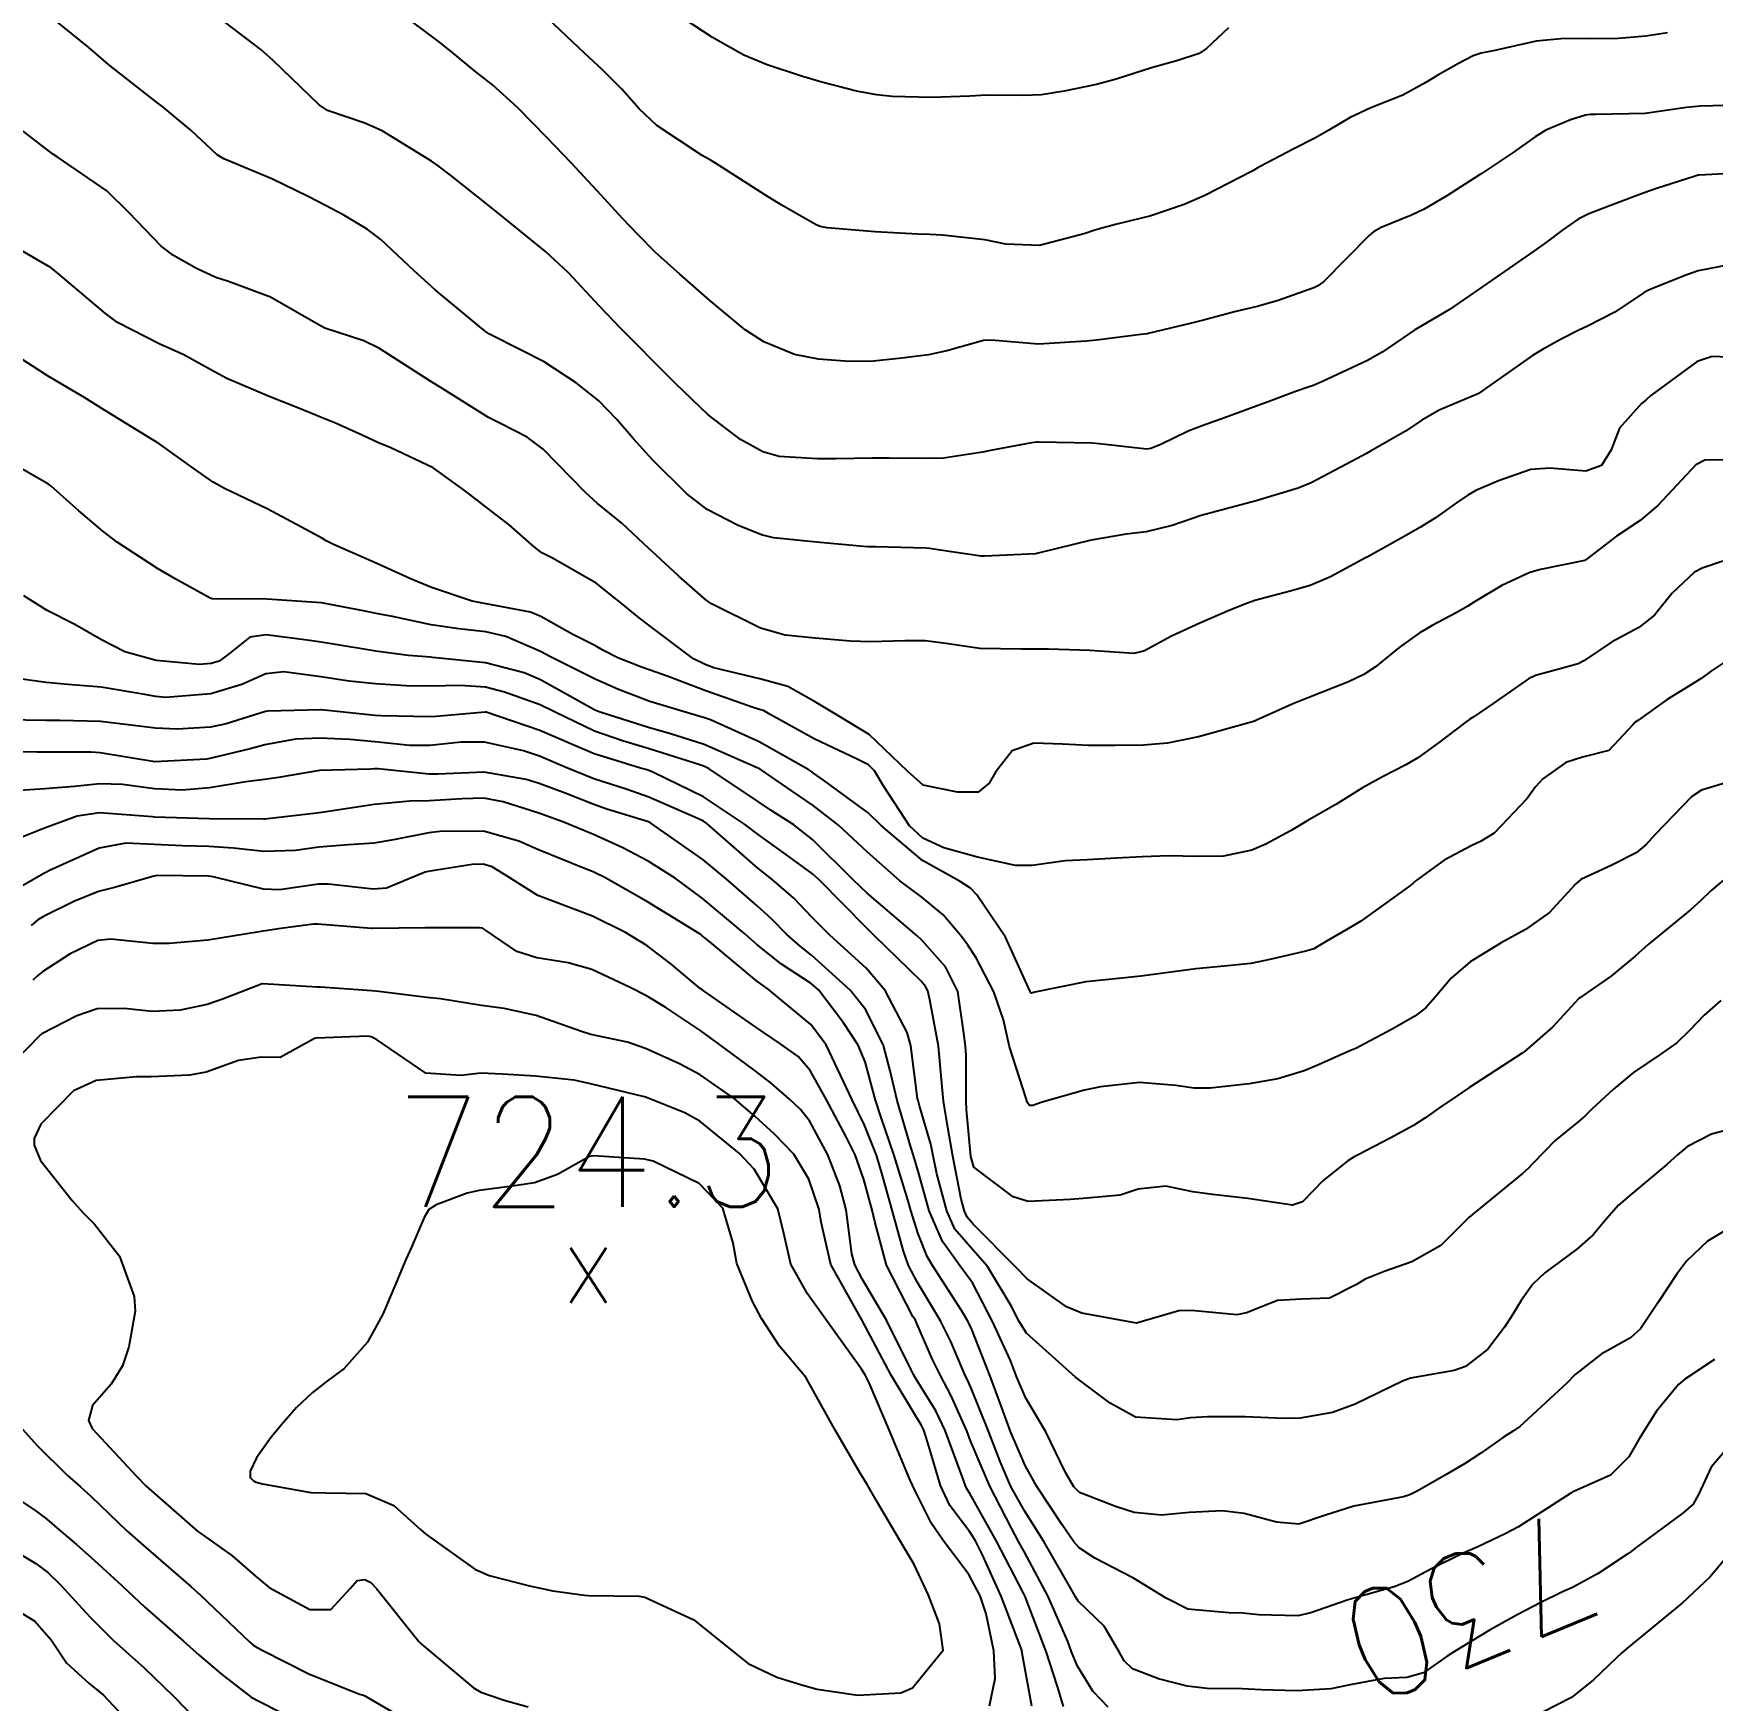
# Model space of a CAD drawing. Header units: metres. Extents: x 298520 to 308411, y 7433745 to 7450750.
# Drawn here: x 299209.7 to 299270.9, y 7449564.8 to 7449625.6 of the extents above; entities that cross this region are included whole.
import ezdxf
from ezdxf.enums import TextEntityAlignment as Align

# ---------------------------------------------------------------- set-up
doc = ezdxf.new("R2010")
doc.units = ezdxf.units.M
doc.header["$LTSCALE"] = 10
for name, color, linetype in [('Cotas', 45, 'Continuous'), ('Curvas de Nivel 1m', 11, 'Continuous'), ('Curvas de Nivel 5m', 15, 'Continuous'), ('Pontos Cotados', 45, 'Continuous')]:
    doc.layers.add(name, color=color, linetype=linetype)
doc.styles.add('Style-STANDARD', font='STANDARD.shx')

# ---------------------------------------------------------------- blocks, each defined once
blk = doc.blocks.new('ELVTXT_112')
at = {"layer": 'Pontos Cotados', "linetype": 'Continuous', "style": 'Style-STANDARD'}
for s, height, p in [('724.3', 4, (0, 4)), ('x', 3, (0, 0))]:
    blk.add_text(s, height=height, dxfattribs=at).set_placement(p, align=Align.MIDDLE_CENTER)

msp = doc.modelspace()

# ---------------------------------------------------------------- linework, layer by layer
at = {"layer": 'Curvas de Nivel 1m', "flags": 128}
for points, elevation in [([(299271.533, 7449617.146), (299270.339, 7449616.909), (299269.921, 7449616.77), (299268.916, 7449616.364), (299268.502, 7449616.196), (299268.329, 7449616.1), (299267.304, 7449615.404), (299266.31, 7449614.899), (299265.968, 7449614.744), (299265.323, 7449614.41), (299264.664, 7449614.051), (299264.297, 7449613.832), (299262.329, 7449612.449), (299262.304, 7449612.428), (299262.282, 7449612.42), (299260.9, 7449611.837), (299260.268, 7449611.467), (299259.669, 7449611.068), (299258.653, 7449610.486), (299258.399, 7449610.341), (299258.251, 7449610.255), (299257.726, 7449609.977), (299256.24, 7449609.196), (299255.765, 7449608.998), (299254.233, 7449608.54), (299252.227, 7449607.997), (299251.172, 7449607.632), (299250.221, 7449607.407), (299249.5, 7449607.317), (299248.218, 7449607.102), (299246.342, 7449606.638), (299246.24, 7449606.612), (299246.212, 7449606.608), (299244.352, 7449606.518), (299244.211, 7449606.524), (299243.135, 7449606.676), (299242.329, 7449606.803), (299242.214, 7449606.811), (299240.368, 7449606.862), (299240.214, 7449606.863), (299240.061, 7449606.865), (299238.216, 7449607.025), (299236.654, 7449607.19), (299236.218, 7449607.292), (299235.343, 7449607.648), (299234.227, 7449608.223), (299233.486, 7449608.787), (299232.251, 7449610.013), (299231.532, 7449610.811), (299230.947, 7449611.497), (299230.277, 7449612.194), (299229.465, 7449612.838), (299228.29, 7449613.591), (299227.457, 7449614.025), (299226.3, 7449614.605), (299226.144, 7449614.715), (299225.956, 7449614.875), (299224.323, 7449616.225), (299223.557, 7449616.908), (299222.344, 7449618.049), (299221.851, 7449618.43), (299220.998, 7449618.94), (299220.358, 7449619.276), (299219.702, 7449619.618), (299218.372, 7449620.267), (299216.622, 7449620.988), (299216.384, 7449621.133), (299215.416, 7449622.028), (299214.402, 7449622.882), (299214.224, 7449623.022), (299212.417, 7449624.421), (299211.707, 7449625.047), (299210.438, 7449626.07)], 741), ([(299272.212, 7449620.495), (299270.374, 7449620.397), (299270.333, 7449620.391), (299270.197, 7449620.352), (299268.823, 7449619.911), (299268.367, 7449619.749), (299267.336, 7449619.359), (299266.359, 7449618.981), (299265.967, 7449618.794), (299265.402, 7449618.41), (299264.812, 7449617.951), (299264.345, 7449617.629), (299262.646, 7449616.445), (299262.46, 7449616.319), (299262.33, 7449616.231), (299261.275, 7449615.504), (299260.31, 7449614.932), (299260.018, 7449614.762), (299259.591, 7449614.477), (299258.829, 7449613.953), (299258.294, 7449613.644), (299256.651, 7449612.879), (299256.285, 7449612.729), (299256.13, 7449612.676), (299255.705, 7449612.526), (299254.67, 7449612.143), (299254.275, 7449611.997), (299253.215, 7449611.61), (299252.263, 7449611.271), (299251.759, 7449611.076), (299250.756, 7449610.585), (299250.399, 7449610.441), (299250.251, 7449610.421), (299248.517, 7449610.607), (299248.263, 7449610.63), (299246.3, 7449610.676), (299246.263, 7449610.673), (299246.23, 7449610.673), (299246.05, 7449610.642), (299244.553, 7449610.362), (299244.258, 7449610.307), (299242.839, 7449610.089), (299242.254, 7449610.075), (299240.861, 7449610.094), (299240.254, 7449610.085), (299238.916, 7449610.061), (299238.253, 7449610.061), (299236.859, 7449610.146), (299236.256, 7449610.321), (299235.45, 7449610.768), (299234.272, 7449611.669), (299233.088, 7449612.792), (299232.291, 7449613.602), (299231.689, 7449614.201), (299231.073, 7449614.818), (299230.315, 7449615.63), (299229.181, 7449616.842), (299228.341, 7449617.616), (299226.796, 7449618.866), (299226.358, 7449619.218), (299224.877, 7449620.391), (299224.381, 7449620.766), (299224.189, 7449620.902), (299222.394, 7449622.011), (299221.757, 7449622.291), (299220.401, 7449622.755), (299220.097, 7449622.953), (299218.419, 7449624.566), (299217.968, 7449624.975), (299216.44, 7449626.135)], 742), ([(299271.803, 7449622.942), (299270.408, 7449622.902), (299269.909, 7449622.854), (299268.406, 7449622.639), (299266.613, 7449622.605), (299266.405, 7449622.6), (299266.23, 7449622.577), (299265.687, 7449622.407), (299264.785, 7449622.028), (299264.394, 7449621.796), (299263.594, 7449621.223), (299262.435, 7449620.449), (299262.373, 7449620.41), (299261.18, 7449619.646), (299260.36, 7449619.16), (299259.894, 7449618.938), (299258.792, 7449618.486), (299258.508, 7449618.332), (299258.35, 7449618.198), (299256.682, 7449616.515), (299256.482, 7449616.366), (299256.33, 7449616.297), (299255.03, 7449615.825), (299254.319, 7449615.63), (299253.45, 7449615.418), (299252.311, 7449615.112), (299251.883, 7449615.001), (299250.303, 7449614.626), (299250.275, 7449614.618), (299250.029, 7449614.593), (299248.509, 7449614.4), (299248.301, 7449614.378), (299248.035, 7449614.349), (299246.299, 7449614.246), (299244.575, 7449614.383), (299244.3, 7449614.373), (299242.967, 7449614.003), (299242.295, 7449613.853), (299241.33, 7449613.731), (299240.292, 7449613.627), (299239.402, 7449613.609), (299238.293, 7449613.694), (299237.413, 7449613.862), (299236.299, 7449614.324), (299235.618, 7449614.767), (299234.319, 7449615.846), (299233.237, 7449616.791), (299232.341, 7449617.587), (299231.738, 7449618.2), (299231.151, 7449618.818), (299230.766, 7449619.233), (299230.361, 7449619.677), (299229.277, 7449620.841), (299228.392, 7449621.768), (299227.328, 7449622.861), (299226.411, 7449623.681), (299225.744, 7449624.208), (299224.912, 7449624.893), (299224.429, 7449625.28), (299223.035, 7449626.323)], 743), ([(299269.22, 7449625.577), (299268.434, 7449625.463), (299267.424, 7449625.377), (299266.433, 7449625.361), (299265.467, 7449625.375), (299264.431, 7449625.278), (299262.926, 7449624.941), (299262.427, 7449624.832), (299262.137, 7449624.743), (299261.607, 7449624.458), (299260.848, 7449624.036), (299260.416, 7449623.766), (299259.58, 7449623.31), (299258.406, 7449622.844), (299257.654, 7449622.501), (299256.876, 7449622.032), (299256.391, 7449621.754), (299255.576, 7449621.337), (299254.375, 7449620.709), (299254.268, 7449620.647), (299254.094, 7449620.544), (299252.364, 7449619.659), (299251.606, 7449619.332), (299250.356, 7449618.905), (299250.11, 7449618.838), (299249.114, 7449618.602), (299248.521, 7449618.438), (299248.351, 7449618.392), (299248.008, 7449618.273), (299246.345, 7449617.828), (299245.109, 7449617.888), (299244.347, 7449618.042), (299242.809, 7449618.215), (299242.348, 7449618.238), (299241.913, 7449618.251), (299240.349, 7449618.334), (299238.599, 7449618.479), (299238.351, 7449618.524), (299238.207, 7449618.587), (299237.948, 7449618.736), (299236.925, 7449619.318), (299236.362, 7449619.667), (299234.628, 7449620.777), (299234.375, 7449620.927), (299234.045, 7449621.116), (299232.394, 7449622.206), (299231.753, 7449622.81), (299231.122, 7449623.531), (299230.417, 7449624.234), (299229.769, 7449624.837), (299228.441, 7449626.087)], 744), ([(299272.25, 7449610.038), (299270.582, 7449610.014), (299270.248, 7449609.848), (299268.865, 7449608.371), (299268.227, 7449607.815), (299267.36, 7449607.25), (299266.259, 7449606.4), (299266.235, 7449606.377), (299266.212, 7449606.365), (299264.588, 7449606.035), (299264.205, 7449605.923), (299263.18, 7449605.453), (299262.189, 7449604.852), (299261.942, 7449604.697), (299261.515, 7449604.457), (299260.649, 7449603.994), (299260.175, 7449603.718), (299259.449, 7449603.198), (299258.585, 7449602.486), (299258.16, 7449602.206), (299257.598, 7449601.939), (299256.151, 7449601.368), (299255.542, 7449601.133), (299254.227, 7449600.539), (299254.17, 7449600.512), (299254.142, 7449600.499), (299252.622, 7449600.077), (299252.134, 7449599.944), (299251.002, 7449599.709), (299250.129, 7449599.64), (299249.1, 7449599.629), (299248.128, 7449599.628), (299247.181, 7449599.676), (299246.129, 7449599.71), (299245.339, 7449599.433), (299244.741, 7449598.654), (299244.506, 7449598.259), (299244.106, 7449597.923), (299243.355, 7449597.921), (299242.108, 7449598.183), (299241.526, 7449598.696), (299240.133, 7449600.023), (299238.996, 7449600.721), (299238.148, 7449601.232), (299237.176, 7449601.768), (299236.156, 7449602.051), (299234.48, 7449602.457), (299234.161, 7449602.57), (299233.738, 7449602.784), (299232.174, 7449603.958), (299231.69, 7449604.319), (299231.082, 7449604.817), (299230.193, 7449605.534), (299228.624, 7449606.429), (299228.21, 7449606.644), (299227.93, 7449606.854), (299227.014, 7449607.661), (299226.227, 7449608.271), (299225.425, 7449608.888), (299224.245, 7449609.733), (299222.702, 7449610.47), (299222.259, 7449610.642), (299221.658, 7449610.929), (299220.691, 7449611.368), (299220.269, 7449611.538), (299219.314, 7449611.918), (299218.277, 7449612.335), (299216.734, 7449612.985), (299216.285, 7449613.23), (299215.142, 7449613.858), (299214.295, 7449614.238), (299212.754, 7449615.035), (299212.308, 7449615.355), (299210.597, 7449616.798), (299210.332, 7449617.016), (299210.244, 7449617.071), (299208.344, 7449618.169)], 739), ([(299271.24, 7449606.34), (299270.477, 7449606.079), (299270.207, 7449605.94), (299269.386, 7449605.171), (299268.746, 7449604.372), (299268.178, 7449603.919), (299267.176, 7449603.387), (299266.166, 7449602.71), (299265.963, 7449602.604), (299265.26, 7449602.409), (299264.409, 7449602.168), (299264.159, 7449602.049), (299262.871, 7449601.16), (299262.145, 7449600.657), (299262.016, 7449600.579), (299261.834, 7449600.453), (299260.875, 7449599.719), (299260.124, 7449599.176), (299259.681, 7449598.915), (299258.832, 7449598.489), (299258.109, 7449598.087), (299257.132, 7449597.48), (299256.097, 7449596.879), (299255.871, 7449596.746), (299255.507, 7449596.526), (299254.588, 7449596.032), (299254.082, 7449595.81), (299253.04, 7449595.594), (299252.078, 7449595.582), (299251.052, 7449595.606), (299250.078, 7449595.573), (299249.151, 7449595.525), (299248.076, 7449595.463), (299247.276, 7449595.421), (299246.072, 7449595.251), (299245.467, 7449595.251), (299244.076, 7449595.56), (299242.857, 7449595.903), (299242.086, 7449596.253), (299241.601, 7449596.695), (299240.675, 7449598.137), (299240.326, 7449598.708), (299240.116, 7449598.917), (299239.7, 7449599.133), (299238.13, 7449599.864), (299236.532, 7449600.754), (299236.281, 7449600.895), (299236.145, 7449600.937), (299235.905, 7449601.003), (299234.151, 7449601.63), (299232.816, 7449602.134), (299232.159, 7449602.37), (299231.838, 7449602.483), (299230.975, 7449602.818), (299230.436, 7449603.096), (299230.167, 7449603.254), (299229.337, 7449603.673), (299228.178, 7449604.328), (299227.801, 7449604.478), (299226.182, 7449604.784), (299225.671, 7449604.885), (299224.19, 7449605.38), (299223.396, 7449605.706), (299222.203, 7449606.255), (299220.619, 7449606.944), (299220.349, 7449607.082), (299220.215, 7449607.163), (299219.766, 7449607.406), (299218.226, 7449608.231), (299216.649, 7449608.986), (299216.236, 7449609.211), (299215.546, 7449609.698), (299214.257, 7449610.619), (299213.601, 7449611.027), (299212.271, 7449611.834), (299211.529, 7449612.305), (299210.283, 7449613.034), (299210.221, 7449613.071), (299208.295, 7449614.316)], 738), ([(299271.63, 7449602.873), (299270.826, 7449602.343), (299270.447, 7449602.059), (299270.156, 7449601.877), (299269.213, 7449601.298), (299268.135, 7449600.534), (299268.044, 7449600.471), (299267.958, 7449600.382), (299267.077, 7449599.437), (299266.121, 7449599.204), (299265.52, 7449599.008), (299264.681, 7449598.414), (299264.409, 7449598.118), (299264.106, 7449597.696), (299262.906, 7449596.438), (299262.403, 7449596.131), (299262.086, 7449595.989), (299261.084, 7449595.453), (299260.066, 7449594.704), (299259.937, 7449594.6), (299259.783, 7449594.474), (299258.05, 7449593.222), (299257.595, 7449592.957), (299256.824, 7449592.512), (299256.334, 7449592.223), (299256.039, 7449592.13), (299254.734, 7449591.835), (299254.034, 7449591.685), (299253.073, 7449591.594), (299252.032, 7449591.491), (299251.222, 7449591.387), (299250.029, 7449591.22), (299249.46, 7449591.164), (299248.027, 7449591.021), (299246.176, 7449590.638), (299246.052, 7449590.61), (299246.023, 7449590.617), (299246.008, 7449590.64), (299245.999, 7449590.664), (299245.098, 7449592.649), (299244.058, 7449594.185), (299243.831, 7449594.434), (299243.453, 7449594.669), (299242.074, 7449595.433), (299240.578, 7449596.705), (299240.098, 7449597.171), (299238.476, 7449598.36), (299238.112, 7449598.612), (299238.042, 7449598.661), (299237.931, 7449598.733), (299236.128, 7449599.756), (299234.357, 7449600.56), (299234.141, 7449600.634), (299233.599, 7449600.785), (299232.147, 7449601.232), (299231.003, 7449601.669), (299230.155, 7449602.036), (299228.545, 7449602.846), (299228.165, 7449603.047), (299226.894, 7449603.593), (299226.172, 7449603.765), (299225.186, 7449603.877), (299224.174, 7449604.015), (299222.768, 7449604.323), (299222.178, 7449604.437), (299221.77, 7449604.517), (299220.182, 7449604.817), (299218.195, 7449604.957), (299216.214, 7449604.969), (299216.193, 7449604.97), (299216.13, 7449604.991), (299214.875, 7449605.685), (299214.203, 7449606.072), (299212.737, 7449607.035), (299212.217, 7449607.433), (299211.34, 7449608.169), (299210.328, 7449609.069), (299210.234, 7449609.14), (299210.067, 7449609.24), (299208.251, 7449610.268)], 737), ([(299271.584, 7449598.335), (299270.462, 7449597.994), (299270.107, 7449597.768), (299268.762, 7449596.37), (299268.443, 7449596.019), (299268.083, 7449595.718), (299267.196, 7449595.269), (299266.068, 7449594.746), (299265.876, 7449594.592), (299265.712, 7449594.404), (299264.922, 7449593.543), (299264.048, 7449592.921), (299263.155, 7449592.433), (299262.036, 7449591.748), (299261.339, 7449591.147), (299260.758, 7449590.463), (299260.412, 7449590.071), (299260.012, 7449589.769), (299259.191, 7449589.296), (299257.995, 7449588.661), (299257.887, 7449588.608), (299257.642, 7449588.504), (299256.507, 7449587.995), (299255.985, 7449587.773), (299255.028, 7449587.484), (299253.981, 7449587.299), (299252.563, 7449587.145), (299251.979, 7449587.147), (299251.308, 7449587.248), (299249.98, 7449587.346), (299248.558, 7449587.19), (299247.977, 7449587.067), (299246.439, 7449586.635), (299246.1, 7449586.511), (299245.972, 7449586.519), (299245.894, 7449586.641), (299245.849, 7449586.766), (299245.243, 7449588.647), (299245.024, 7449589.634), (299244.682, 7449590.653), (299244.035, 7449591.889), (299243.726, 7449592.351), (299243.497, 7449592.668), (299242.827, 7449593.455), (299242.057, 7449594.096), (299241.256, 7449594.698), (299240.078, 7449595.738), (299239.014, 7449596.721), (299238.1, 7449597.441), (299237.326, 7449597.962), (299236.161, 7449598.759), (299236.113, 7449598.788), (299236.06, 7449598.815), (299234.126, 7449599.665), (299232.859, 7449600.066), (299232.135, 7449600.273), (299230.366, 7449600.827), (299230.2, 7449600.886), (299230.144, 7449600.912), (299229.973, 7449601.003), (299228.155, 7449602.02), (299227.571, 7449602.273), (299226.16, 7449602.637), (299224.228, 7449602.834), (299224.162, 7449602.84), (299223.345, 7449602.908), (299222.164, 7449603.055), (299220.552, 7449603.33), (299220.167, 7449603.392), (299219.663, 7449603.46), (299218.17, 7449603.658), (299217.577, 7449603.571), (299216.837, 7449602.983), (299216.448, 7449602.7), (299216.159, 7449602.605), (299215.742, 7449602.58), (299214.16, 7449602.721), (299213.011, 7449603.032), (299212.169, 7449603.477), (299211.2, 7449604.032), (299210.185, 7449604.539), (299209.333, 7449605.079)], 736), ([(299271.163, 7449590.339), (299270.558, 7449589.801), (299270.006, 7449589.236), (299269.554, 7449588.802), (299268.953, 7449588.366), (299267.986, 7449587.713), (299267.254, 7449587.114), (299266.481, 7449586.395), (299266.224, 7449586.142), (299265.966, 7449585.915), (299265.124, 7449585.239), (299264.322, 7449584.416), (299264.139, 7449584.22), (299263.939, 7449584.04), (299261.996, 7449582.449), (299261.922, 7449582.377), (299260.962, 7449581.41), (299259.906, 7449580.819), (299258.929, 7449580.485), (299258.203, 7449580.191), (299257.895, 7449579.993), (299256.903, 7449579.495), (299255.887, 7449579.466), (299255.008, 7449579.407), (299253.879, 7449578.959), (299253.532, 7449578.891), (299251.88, 7449579.054), (299251.422, 7449579.032), (299249.873, 7449578.59), (299247.878, 7449578.951), (299247.325, 7449579.182), (299245.896, 7449580.208), (299245.461, 7449580.644), (299243.918, 7449582.192), (299243.703, 7449582.445), (299243.603, 7449582.665), (299243.489, 7449583.107), (299243.178, 7449584.672), (299243.004, 7449585.715), (299242.842, 7449586.677), (299242.77, 7449587.467), (299242.658, 7449588.68), (299242.345, 7449590.358), (299242.274, 7449590.686), (299242.191, 7449590.853), (299242.026, 7449591.037), (299240.317, 7449592.707), (299240.046, 7449592.977), (299238.315, 7449594.727), (299238.066, 7449594.955), (299237.307, 7449595.509), (299236.087, 7449596.388), (299235.595, 7449596.765), (299234.103, 7449597.755), (299232.254, 7449598.656), (299232.112, 7449598.714), (299232.048, 7449598.736), (299231.806, 7449598.805), (299230.12, 7449599.323), (299229.296, 7449599.668), (299228.133, 7449600.165), (299226.184, 7449600.837), (299226.142, 7449600.843), (299224.357, 7449600.68), (299224.139, 7449600.672), (299222.356, 7449600.702), (299222.14, 7449600.717), (299220.174, 7449600.918), (299220.142, 7449600.92), (299218.229, 7449600.881), (299218.141, 7449600.868), (299216.709, 7449600.409), (299216.132, 7449600.297), (299214.918, 7449600.225), (299214.131, 7449600.251), (299212.741, 7449600.427), (299212.135, 7449600.498), (299210.659, 7449600.538), (299210.135, 7449600.54), (299208.666, 7449600.554)], 734), ([(299271.965, 7449585.779), (299270.828, 7449585.473), (299269.953, 7449585.026), (299269.585, 7449584.719), (299269.198, 7449584.361), (299267.932, 7449583.315), (299267.432, 7449582.881), (299266.996, 7449582.389), (299266.511, 7449581.801), (299265.912, 7449581.282), (299264.752, 7449580.417), (299264.314, 7449580.007), (299263.888, 7449579.407), (299263.515, 7449578.797), (299263.285, 7449578.436), (299262.672, 7449577.635), (299261.858, 7449577.008), (299261.444, 7449576.867), (299259.854, 7449576.58), (299259.564, 7449576.474), (299257.844, 7449575.64), (299257.014, 7449575.335), (299255.839, 7449575.128), (299255.248, 7449575.117), (299253.839, 7449575.174), (299252.456, 7449575.177), (299251.839, 7449575.138), (299251.343, 7449575.07), (299249.839, 7449575.167), (299248.92, 7449575.68), (299247.851, 7449576.472), (299247.656, 7449576.622), (299245.869, 7449578.225), (299245.599, 7449578.643), (299245.308, 7449579.219), (299244.443, 7449580.655), (299243.909, 7449581.257), (299243.261, 7449582.015), (299242.964, 7449582.674), (299242.602, 7449584.021), (299242.464, 7449584.682), (299242.38, 7449585.106), (299241.971, 7449586.5), (299241.914, 7449586.691), (299241.899, 7449586.765), (299241.657, 7449588.693), (299241.517, 7449589.178), (299240.722, 7449590.703), (299240.031, 7449591.517), (299238.7, 7449592.723), (299238.049, 7449593.377), (299237.385, 7449594.069), (299236.588, 7449594.752), (299236.069, 7449595.171), (299234.22, 7449596.779), (299234.094, 7449596.869), (299233.922, 7449596.955), (299232.102, 7449597.739), (299231.313, 7449598.02), (299230.109, 7449598.416), (299229.06, 7449598.841), (299228.119, 7449599.237), (299227.544, 7449599.436), (299226.126, 7449599.746), (299225.266, 7449599.748), (299224.124, 7449599.625), (299223.406, 7449599.625), (299222.126, 7449599.76), (299221.213, 7449599.847), (299220.127, 7449599.896), (299219.233, 7449599.852), (299218.123, 7449599.646), (299217.588, 7449599.508), (299216.115, 7449599.147), (299215.988, 7449599.128), (299214.113, 7449599.031), (299212.118, 7449599.361), (299211.78, 7449599.383), (299210.118, 7449599.386), (299209.805, 7449599.386), (299208.118, 7449599.422)], 733), ([(299271.923, 7449582.33), (299270.68, 7449581.578), (299269.908, 7449580.849), (299269.542, 7449580.355), (299268.888, 7449579.365), (299268.23, 7449578.375), (299267.87, 7449578.052), (299266.797, 7449577.458), (299265.856, 7449576.712), (299265.549, 7449576.405), (299263.837, 7449574.825), (299263.604, 7449574.663), (299263.242, 7449574.436), (299262.419, 7449573.849), (299261.818, 7449573.461), (299261.181, 7449573.088), (299260.097, 7449572.467), (299259.904, 7449572.367), (299259.801, 7449572.325), (299259.596, 7449572.268), (299257.797, 7449571.928), (299256.726, 7449571.578), (299255.79, 7449571.273), (299254.977, 7449571.342), (299253.794, 7449571.658), (299252.995, 7449571.752), (299251.794, 7449571.694), (299250.782, 7449571.591), (299249.794, 7449571.688), (299249.104, 7449571.908), (299247.801, 7449572.415), (299247.59, 7449572.622), (299247.291, 7449573.145), (299246.573, 7449574.633), (299245.845, 7449575.86), (299245.503, 7449576.643), (299245.279, 7449577.226), (299244.632, 7449578.652), (299243.894, 7449580.053), (299243.449, 7449580.667), (299242.801, 7449581.566), (299242.321, 7449582.684), (299241.943, 7449584.043), (299241.754, 7449584.692), (299241.658, 7449584.991), (299241.151, 7449586.698), (299240.903, 7449587.781), (299240.655, 7449588.703), (299240.012, 7449589.995), (299239.441, 7449590.716), (299238.036, 7449591.993), (299237.619, 7449592.317), (299237.134, 7449592.744), (299236.592, 7449593.296), (299236.053, 7449593.791), (299234.93, 7449594.771), (299234.073, 7449595.47), (299232.184, 7449596.799), (299232.093, 7449596.841), (299230.582, 7449597.307), (299230.099, 7449597.475), (299229.059, 7449597.885), (299228.107, 7449598.235), (299227.637, 7449598.386), (299226.111, 7449598.657), (299224.423, 7449598.584), (299224.11, 7449598.575), (299222.251, 7449598.779), (299222.112, 7449598.779), (299221.955, 7449598.766), (299220.111, 7449598.719), (299218.615, 7449598.458), (299218.107, 7449598.384), (299217.43, 7449598.304), (299216.104, 7449598.085), (299215.108, 7449598.004), (299214.103, 7449598.051), (299212.934, 7449598.202), (299212.105, 7449598.229), (299211.178, 7449598.128), (299210.103, 7449598.051), (299209.196, 7449597.985)], 732), ([(299270.933, 7449577.269), (299269.855, 7449576.551), (299269.619, 7449576.354), (299268.816, 7449575.387), (299268.186, 7449574.375), (299267.816, 7449573.724), (299267.144, 7449573.056), (299265.804, 7449572.463), (299265.763, 7449572.441), (299265.701, 7449572.402), (299263.79, 7449571.172), (299263.309, 7449570.913), (299262.304, 7449570.445), (299261.948, 7449570.281), (299261.779, 7449570.208), (299260.601, 7449569.631), (299259.764, 7449569.185), (299259.257, 7449568.981), (299257.754, 7449568.562), (299257.707, 7449568.547), (299257.55, 7449568.502), (299256.226, 7449568.037), (299255.747, 7449567.931), (299254.313, 7449567.968), (299253.748, 7449568.027), (299253.238, 7449568.037), (299251.749, 7449568.172), (299250.953, 7449568.578), (299249.764, 7449569.306), (299248.36, 7449570.025), (299247.78, 7449570.402), (299247.596, 7449570.622), (299247.172, 7449571.243), (299246.238, 7449572.636), (299245.814, 7449573.409), (299245.287, 7449574.645), (299244.952, 7449575.539), (299244.545, 7449576.653), (299243.87, 7449578.357), (299243.78, 7449578.569), (299243.733, 7449578.662), (299243.499, 7449579.045), (299242.436, 7449580.682), (299242.243, 7449581.021), (299241.914, 7449581.845), (299241.65, 7449582.693), (299241.541, 7449583.082), (299241.05, 7449584.699), (299240.561, 7449586.11), (299240.37, 7449586.706), (299239.987, 7449588.106), (299239.729, 7449588.713), (299239.204, 7449589.519), (299238.287, 7449590.727), (299238.025, 7449590.96), (299236.946, 7449591.66), (299236.039, 7449592.376), (299235.603, 7449592.764), (299234.056, 7449594.065), (299233.068, 7449594.79), (299232.079, 7449595.412), (299231.164, 7449595.894), (299230.088, 7449596.379), (299228.969, 7449596.841), (299228.096, 7449597.157), (299226.806, 7449597.576), (299226.101, 7449597.707), (299225.306, 7449597.682), (299224.1, 7449597.612), (299223.406, 7449597.601), (299222.098, 7449597.477), (299220.352, 7449597.203), (299220.095, 7449597.167), (299219.899, 7449597.147), (299218.318, 7449596.968), (299218.117, 7449596.945), (299218.093, 7449596.947), (299218.067, 7449596.945), (299216.093, 7449596.96), (299214.103, 7449597.01), (299214.02, 7449597.021), (299212.094, 7449597.173), (299211.286, 7449597.052), (299210.088, 7449596.613), (299208.993, 7449596.172)], 731), ([(299248.838, 7449564.603), (299248.288, 7449565.181), (299247.728, 7449566.101), (299247.508, 7449566.622), (299247.371, 7449566.989), (299246.653, 7449568.631), (299245.777, 7449570.276), (299245.573, 7449570.642), (299245.315, 7449571.117), (299244.53, 7449572.653), (299243.828, 7449574.306), (299243.687, 7449574.662), (299243.12, 7449575.945), (299242.735, 7449576.677), (299242.444, 7449577.266), (299241.872, 7449578.581), (299241.818, 7449578.691), (299241.73, 7449578.836), (299240.765, 7449580.701), (299240.339, 7449582.286), (299240.249, 7449582.707), (299239.94, 7449583.821), (299239.624, 7449584.713), (299239.298, 7449585.378), (299238.58, 7449586.724), (299237.984, 7449587.795), (299237.55, 7449588.298), (299236.92, 7449588.746), (299236.002, 7449589.369), (299234.123, 7449590.677), (299234.022, 7449590.748), (299233.982, 7449590.781), (299232.914, 7449591.679), (299232.038, 7449592.342), (299231.255, 7449592.818), (299230.052, 7449593.41), (299229.151, 7449593.744), (299228.063, 7449594.164), (299226.943, 7449594.867), (299226.402, 7449595.201), (299226.077, 7449595.302), (299225.667, 7449595.294), (299224.074, 7449595.04), (299223.962, 7449595.013), (299223.695, 7449594.904), (299222.549, 7449594.432), (299222.065, 7449594.388), (299220.441, 7449594.571), (299220.067, 7449594.573), (299218.657, 7449594.371), (299218.064, 7449594.388), (299216.232, 7449594.837), (299216.071, 7449594.866), (299214.199, 7449594.891), (299214.071, 7449594.87), (299212.644, 7449594.455), (299212.062, 7449594.304), (299211.162, 7449593.948), (299210.048, 7449593.395), (299209.842, 7449593.276), (299209.601, 7449593.074)], 729), ([(299247.218, 7449564.625), (299246.992, 7449565.356), (299246.587, 7449566.631), (299245.856, 7449568.535), (299245.813, 7449568.639), (299245.755, 7449568.751), (299244.772, 7449570.65), (299243.8, 7449572.39), (299243.698, 7449572.557), (299243.645, 7449572.662), (299243.565, 7449572.905), (299242.902, 7449574.674), (299242.559, 7449575.398), (299241.851, 7449576.543), (299241.761, 7449576.691), (299241.663, 7449576.884), (299240.769, 7449578.701), (299239.895, 7449580.181), (299239.609, 7449580.713), (299239.508, 7449581.113), (299239.296, 7449582.716), (299239.07, 7449583.584), (299238.624, 7449584.723), (299237.965, 7449585.955), (299237.617, 7449586.383), (299237.237, 7449586.741), (299236.561, 7449587.333), (299235.983, 7449587.771), (299234.63, 7449588.774), (299234, 7449589.229), (299232.731, 7449590.08), (299232.018, 7449590.503), (299231.432, 7449590.816), (299230.029, 7449591.467), (299229.163, 7449591.707), (299228.033, 7449591.886), (299227.296, 7449592.122), (299226.195, 7449592.878), (299226.044, 7449592.968), (299225.942, 7449592.983), (299224.044, 7449592.988), (299223.957, 7449592.989), (299222.044, 7449592.966), (299221.998, 7449592.966), (299220.045, 7449593.12), (299219.881, 7449593.116), (299218.705, 7449592.963), (299218.136, 7449592.875), (299218.042, 7449592.863), (299217.908, 7449592.838), (299216.038, 7449592.539), (299214.634, 7449592.417), (299214.037, 7449592.416), (299212.505, 7449592.569), (299212.038, 7449592.526), (299211.021, 7449592.043), (299210.026, 7449591.399), (299209.847, 7449591.25), (299209.667, 7449591.074)], 728), ([(299246.061, 7449564.637), (299245.731, 7449566.432), (299245.701, 7449566.64), (299245.691, 7449566.683), (299244.946, 7449568.648), (299244.256, 7449570.175), (299244.01, 7449570.658), (299243.786, 7449571.004), (299243.076, 7449571.951), (299242.733, 7449572.676), (299242.274, 7449574.235), (299242.122, 7449574.686), (299242.031, 7449574.883), (299241.838, 7449575.197), (299240.932, 7449576.699), (299239.873, 7449578.71), (299238.744, 7449580.722), (299238.382, 7449582.262), (299238.308, 7449582.726), (299237.939, 7449583.826), (299237.391, 7449584.738), (299236.683, 7449585.472), (299235.967, 7449586.124), (299235.212, 7449586.768), (299233.981, 7449587.629), (299233.227, 7449588.033), (299231.991, 7449588.596), (299231.328, 7449588.817), (299229.997, 7449589.095), (299229.616, 7449589.217), (299228.007, 7449589.786), (299226.835, 7449590.043), (299226.012, 7449590.155), (299224.515, 7449590.395), (299224.016, 7449590.451), (299222.276, 7449590.661), (299222.019, 7449590.691), (299220.149, 7449590.82), (299220.021, 7449590.829), (299218.043, 7449590.949), (299218.023, 7449590.944), (299216.607, 7449590.399), (299216.011, 7449590.191), (299215.037, 7449589.981), (299214.007, 7449589.939), (299212.994, 7449590.044), (299212.008, 7449590.038), (299211.274, 7449589.781), (299209.994, 7449589.127), (299209.959, 7449589.105), (299209.927, 7449589.071), (299208.974, 7449588.09)], 727), ([(299244.516, 7449564.652), (299244.725, 7449565.648), (299244.675, 7449566.651), (299244.401, 7449567.999), (299244.176, 7449568.656), (299243.764, 7449569.432), (299242.831, 7449570.674), (299242.4, 7449571.292), (299241.801, 7449572.508), (299241.715, 7449572.691), (299241.627, 7449572.87), (299240.859, 7449574.7), (299240.139, 7449576.418), (299239.988, 7449576.709), (299239.855, 7449576.914), (299238.551, 7449578.723), (299237.887, 7449579.66), (299237.282, 7449580.739), (299237.029, 7449581.858), (299236.809, 7449582.747), (299235.944, 7449584.194), (299235.416, 7449584.765), (299233.965, 7449585.941), (299233.424, 7449586.245), (299232.019, 7449586.809), (299231.987, 7449586.823), (299231.95, 7449586.834), (299229.978, 7449587.299), (299229.383, 7449587.432), (299227.98, 7449587.587), (299226.771, 7449587.658), (299225.981, 7449587.688), (299225.263, 7449587.605), (299223.981, 7449587.688), (299222.19, 7449588.918), (299221.994, 7449589.021), (299221.876, 7449589.04), (299219.993, 7449588.97), (299219.975, 7449588.968), (299219.923, 7449588.951), (299218.681, 7449588.268), (299217.986, 7449588.276), (299217.156, 7449588.154), (299215.98, 7449587.733), (299215.367, 7449587.618), (299213.978, 7449587.555), (299213.447, 7449587.557), (299211.977, 7449587.429), (299211.147, 7449587.052), (299209.961, 7449585.838), (299209.71, 7449585.318), (299209.711, 7449585.072), (299209.945, 7449584.515), (299211.1, 7449583.052), (299211.485, 7449582.613), (299211.914, 7449582.189), (299212.827, 7449581.031), (299213.359, 7449579.554), (299213.388, 7449579.025), (299213.168, 7449577.722), (299212.934, 7449577.029), (299212.515, 7449576.364), (299211.838, 7449575.594), (299211.694, 7449575.042), (299211.829, 7449574.75), (299213.425, 7449573.024), (299213.799, 7449572.653), (299215.678, 7449571.001), (299215.782, 7449570.922), (299216.915, 7449570.123), (299217.767, 7449569.38), (299218.278, 7449568.965), (299219.751, 7449568.163), (299220.528, 7449568.165), (299221.237, 7449568.935), (299221.477, 7449569.222), (299221.766, 7449569.257), (299221.976, 7449569.138), (299222.187, 7449568.924), (299223.734, 7449566.995), (299223.826, 7449566.899), (299225.717, 7449565.308), (299225.989, 7449565.149), (299226.838, 7449564.863), (299227.709, 7449564.618)], 726), ([(299208.968, 7449575.079), (299209.819, 7449574.129), (299210.915, 7449573.053), (299211.39, 7449572.638), (299211.795, 7449572.277), (299213.092, 7449571.027), (299213.777, 7449570.413), (299215.419, 7449569.003), (299215.758, 7449568.699), (299217.568, 7449566.972), (299217.656, 7449566.895), (299217.732, 7449566.84), (299218.018, 7449566.679), (299219.722, 7449565.817), (299221.566, 7449565.08), (299221.714, 7449565.039), (299221.788, 7449565.003), (299221.906, 7449564.927), (299223.698, 7449563.885)], 727), ([(299207.86, 7449573.031), (299209.79, 7449571.735), (299210.17, 7449571.447), (299210.624, 7449571.057), (299211.254, 7449570.524), (299211.773, 7449570.071), (299212.902, 7449569.029), (299213.751, 7449568.249), (299215.16, 7449567.006), (299215.728, 7449566.497), (299216.533, 7449565.799), (299217.621, 7449564.971), (299217.712, 7449564.913), (299217.826, 7449564.854), (299219.697, 7449563.917)], 728), ([(299207.956, 7449570.914), (299209.771, 7449569.831), (299210.212, 7449569.508), (299210.676, 7449569.056), (299211.746, 7449567.891), (299212.606, 7449567.031), (299213.723, 7449566.04), (299214.791, 7449565.009), (299215.699, 7449564.065)], 729), ([(299271.606, 7449570.332), (299270.766, 7449569.342), (299269.753, 7449568.386), (299269.733, 7449568.371), (299269.708, 7449568.351), (299267.736, 7449566.736), (299267.546, 7449566.571), (299267.351, 7449566.384), (299266.518, 7449565.6), (299265.718, 7449564.958), (299264.675, 7449564.416)], 729)]:
    msp.add_lwpolyline(points, dxfattribs=dict(at, elevation=elevation))
at = {"layer": 'Curvas de Nivel 5m', "flags": 128}
for points, elevation in [([(299253.231, 7449625.763), (299252.43, 7449625.013), (299252.16, 7449624.831), (299251.378, 7449624.576), (299250.42, 7449624.307), (299249.129, 7449623.889), (299248.414, 7449623.694), (299247.235, 7449623.452), (299246.41, 7449623.318), (299245.764, 7449623.292), (299244.409, 7449623.307), (299243.797, 7449623.278), (299242.408, 7449623.229), (299240.971, 7449623.264), (299240.409, 7449623.318), (299239.673, 7449623.455), (299238.413, 7449623.779), (299237.672, 7449623.998), (299236.419, 7449624.407), (299235.566, 7449624.769), (299234.432, 7449625.405), (299232.704, 7449626.542)], 745), ([(299272.297, 7449613.733), (299270.853, 7449613.789), (299270.296, 7449613.61), (299268.618, 7449612.375), (299268.44, 7449612.219), (299268.278, 7449612.083), (299267.472, 7449611.18), (299267.171, 7449610.391), (299266.819, 7449609.823), (299266.245, 7449609.621), (299264.932, 7449609.727), (299264.246, 7449609.681), (299263.068, 7449609.264), (299262.238, 7449608.913), (299261.943, 7449608.746), (299261.536, 7449608.457), (299260.771, 7449607.921), (299260.224, 7449607.576), (299259.522, 7449607.175), (299258.273, 7449606.489), (299258.236, 7449606.466), (299258.212, 7449606.454), (299256.943, 7449605.768), (299256.197, 7449605.452), (299255.475, 7449605.245), (299254.188, 7449604.906), (299253.917, 7449604.814), (299253.277, 7449604.554), (299252.178, 7449604.082), (299251.145, 7449603.609), (299250.168, 7449603.071), (299249.78, 7449602.98), (299248.168, 7449603.081), (299246.667, 7449603.131), (299246.168, 7449603.135), (299245.685, 7449603.128), (299244.168, 7449603.155), (299242.845, 7449603.355), (299242.17, 7449603.437), (299241.428, 7449603.44), (299240.17, 7449603.405), (299239.458, 7449603.429), (299238.171, 7449603.529), (299237.072, 7449603.646), (299236.174, 7449603.898), (299234.395, 7449604.778), (299234.185, 7449604.928), (299233.198, 7449605.79), (299232.212, 7449606.706), (299232.112, 7449606.802), (299231.122, 7449607.717), (299230.229, 7449608.448), (299229.794, 7449608.834), (299228.256, 7449610.415), (299227.68, 7449610.859), (299226.731, 7449611.337), (299226.27, 7449611.573), (299224.5, 7449612.679), (299224.282, 7449612.808), (299224.133, 7449612.901), (299222.295, 7449614.087), (299221.724, 7449614.356), (299220.302, 7449614.825), (299220.059, 7449614.952), (299218.318, 7449615.955), (299216.788, 7449616.523), (299216.328, 7449616.673), (299215.622, 7449617.001), (299214.794, 7449617.47), (299214.341, 7449617.808), (299213.162, 7449619.032), (299212.365, 7449619.825), (299210.548, 7449621.058), (299210.384, 7449621.171), (299209.31, 7449621.994)], 740), ([(299271.489, 7449594.919), (299270.806, 7449594.343), (299270.429, 7449593.976), (299270.056, 7449593.642), (299268.518, 7449592.373), (299268.039, 7449591.953), (299267.183, 7449591.237), (299266.023, 7449590.434), (299266.002, 7449590.422), (299265.983, 7449590.4), (299265.04, 7449589.378), (299263.994, 7449588.469), (299263.966, 7449588.448), (299263.92, 7449588.421), (299261.98, 7449587.158), (299261.562, 7449586.869), (299260.967, 7449586.46), (299260.38, 7449586.052), (299259.963, 7449585.78), (299259.118, 7449585.32), (299257.946, 7449584.723), (299257.803, 7449584.644), (299257.569, 7449584.504), (299256.669, 7449583.779), (299255.928, 7449583.012), (299255.563, 7449582.887), (299253.929, 7449583.122), (299252.64, 7449583.27), (299251.931, 7449583.373), (299250.939, 7449583.579), (299249.936, 7449583.467), (299249.278, 7449583.254), (299247.931, 7449583.127), (299247.461, 7449583.093), (299245.929, 7449583.02), (299245.384, 7449583.192), (299243.947, 7449584.273), (299243.839, 7449584.662), (299243.679, 7449586.374), (299243.665, 7449586.665), (299243.669, 7449588.344), (299243.646, 7449588.665), (299243.598, 7449589.067), (299243.362, 7449590.67), (299242.92, 7449591.565), (299242.042, 7449592.553), (299241.888, 7449592.692), (299240.058, 7449594.248), (299239.568, 7449594.715), (299238.085, 7449596.191), (299237.385, 7449596.741), (299236.592, 7449597.247), (299236.101, 7449597.573), (299234.308, 7449598.778), (299234.114, 7449598.874), (299233.971, 7449598.926), (299232.123, 7449599.498), (299231.153, 7449599.789), (299230.133, 7449600.145), (299228.693, 7449600.844), (299228.145, 7449601.1), (299226.851, 7449601.571), (299226.152, 7449601.745), (299225.229, 7449601.812), (299224.152, 7449601.788), (299223.259, 7449601.802), (299222.152, 7449601.869), (299221.186, 7449601.968), (299220.155, 7449602.124), (299218.809, 7449602.311), (299218.156, 7449602.229), (299217.284, 7449601.846), (299216.148, 7449601.503), (299214.507, 7449601.375), (299214.147, 7449601.408), (299213.672, 7449601.5), (299212.15, 7449601.751), (299210.939, 7449601.846), (299210.151, 7449601.923), (299209.182, 7449602.051)], 735), ([(299271.646, 7449574.332), (299270.808, 7449573.345), (299270.355, 7449572.344), (299270.149, 7449571.997), (299269.796, 7449571.677), (299268.029, 7449570.376), (299267.89, 7449570.269), (299267.78, 7449570.19), (299266.693, 7449569.467), (299265.761, 7449568.961), (299265.375, 7449568.789), (299264.605, 7449568.417), (299263.748, 7449567.96), (299262.762, 7449567.421), (299261.736, 7449566.8), (299261.517, 7449566.67), (299261.192, 7449566.455), (299260.334, 7449565.857), (299259.725, 7449565.683), (299258.894, 7449565.652), (299257.722, 7449565.431), (299256.952, 7449565.276), (299255.72, 7449565.194), (299254.417, 7449565.236), (299253.72, 7449565.272), (299252.449, 7449565.288), (299251.721, 7449565.369), (299250.673, 7449565.631), (299249.727, 7449565.994), (299249.425, 7449566.29), (299249.252, 7449566.597), (299248.693, 7449567.556), (299247.751, 7449568.469), (299247.65, 7449568.621), (299247.533, 7449568.845), (299246.498, 7449570.633), (299245.794, 7449571.753), (299245.301, 7449572.645), (299244.913, 7449573.552), (299244.484, 7449574.653), (299243.849, 7449576.223), (299243.714, 7449576.525), (299243.65, 7449576.663), (299243.109, 7449577.915), (299242.732, 7449578.677), (299241.894, 7449580.066), (299241.562, 7449580.693), (299241.389, 7449581.214), (299240.967, 7449582.7), (299240.599, 7449584.048), (299240.4, 7449584.706), (299239.964, 7449585.793), (299239.518, 7449586.715), (299239.101, 7449587.599), (299238.564, 7449588.724), (299238.004, 7449589.47), (299236.455, 7449590.754), (299236.196, 7449590.928), (299236.026, 7449591.059), (299234.398, 7449592.418), (299234.042, 7449592.705), (299233.999, 7449592.737), (299233.941, 7449592.782), (299232.06, 7449593.935), (299230.477, 7449594.824), (299230.206, 7449594.959), (299230.075, 7449595.02), (299229.762, 7449595.147), (299228.083, 7449595.82), (299227.369, 7449596.144), (299226.089, 7449596.511), (299224.487, 7449596.498), (299224.088, 7449596.441), (299222.803, 7449596.195), (299222.084, 7449596.073), (299221.162, 7449596.012), (299220.083, 7449595.917), (299219.237, 7449595.803), (299218.081, 7449595.76), (299216.976, 7449595.88), (299216.082, 7449595.948), (299215.123, 7449595.969), (299214.083, 7449596.025), (299213.048, 7449596.066), (299212.081, 7449595.881), (299210.276, 7449595.067), (299210.144, 7449594.997), (299210.071, 7449594.963), (299208.868, 7449594.274)], 730), ([(299208.132, 7449568.712), (299209.743, 7449567.734), (299210.334, 7449567.061), (299210.891, 7449566.219), (299211.717, 7449565.467), (299212.238, 7449565.035), (299213.69, 7449563.493)], 730)]:
    msp.add_lwpolyline(points, dxfattribs=dict(at, elevation=elevation))
at = {"layer": 'Curvas de Nivel 5m', "elevation": 725, "flags": 128}
msp.add_lwpolyline([(299232.262, 7449584.492), (299231.949, 7449584.562), (299230.092, 7449584.687), (299229.95, 7449584.652), (299228.782, 7449584), (299227.936, 7449583.698), (299227.212, 7449583.583), (299225.931, 7449583.421), (299225.49, 7449583.324), (299224.355, 7449582.896), (299224.098, 7449582.721), (299223.918, 7449582.432), (299223.456, 7449581.356), (299223.255, 7449580.906), (299222.854, 7449579.945), (299222.415, 7449578.915), (299221.863, 7449577.894), (299221.01, 7449576.938), (299220.348, 7449576.445), (299219.844, 7449576.056), (299219.277, 7449575.517), (299218.782, 7449574.961), (299218.353, 7449574.437), (299217.814, 7449573.682), (299217.585, 7449573.194), (299217.583, 7449572.973), (299217.69, 7449572.86), (299217.801, 7449572.799), (299218.03, 7449572.738), (299219.798, 7449572.418), (299220.339, 7449572.403), (299221.798, 7449572.389), (299222.822, 7449571.943), (299223.785, 7449571.079), (299223.984, 7449570.898), (299225.77, 7449569.631), (299226.29, 7449569.394), (299227.765, 7449569.019), (299228.609, 7449568.842), (299229.761, 7449568.682), (299229.914, 7449568.675), (299231.76, 7449568.643), (299231.956, 7449568.611), (299233.748, 7449567.786), (299235.011, 7449566.767), (299235.727, 7449566.195), (299236.771, 7449565.701), (299237.72, 7449565.402), (299238.241, 7449565.255), (299239.716, 7449565.041), (299241.284, 7449565.127), (299241.719, 7449565.313), (299242.836, 7449566.673), (299242.7, 7449567.633), (299242.295, 7449568.682), (299241.77, 7449569.799), (299241.24, 7449570.695), (299240.442, 7449572.058), (299240.057, 7449572.707), (299239.809, 7449573.122), (299238.889, 7449574.719), (299237.851, 7449576.568), (299237.79, 7449576.669), (299237.732, 7449576.732), (299236.863, 7449577.745), (299236.207, 7449578.755), (299235.882, 7449579.377), (299235.318, 7449580.766), (299235.175, 7449581.503), (299234.802, 7449582.771), (299233.936, 7449583.671)], close=True, dxfattribs=at)

# ---------------------------------------------------------------- block references
at = {"layer": 'Pontos Cotados', "linetype": 'Continuous'}
msp.add_blockref('ELVTXT_112', (299229.903, 7449580.83, 724.27), dxfattribs=at)

# ---------------------------------------------------------------- texts
at = {"layer": 'Cotas', "style": 'Style-STANDARD'}
msp.add_text('730', height=4, rotation=202.6443, dxfattribs=at).set_placement((299261.991, 7449568.23, 730), align=Align.MIDDLE_CENTER)

doc.saveas('drawing.dxf')
